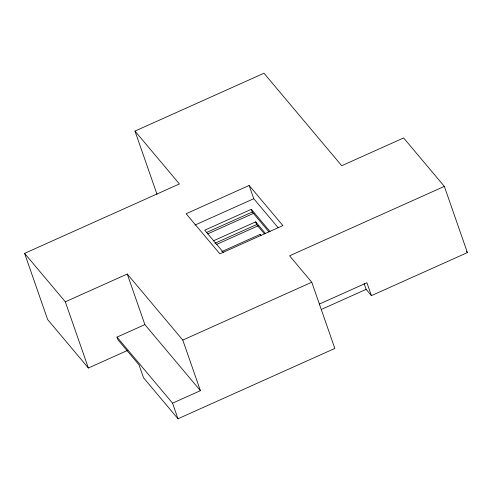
<?xml version="1.0" encoding="UTF-8"?>
<svg xmlns="http://www.w3.org/2000/svg" width="492" height="492" viewBox="0 0 492 492"><rect width="100%" height="100%" fill="white"/><g stroke="black" fill="none" stroke-linecap="round" stroke-linejoin="round"><path stroke-width="0.74" d="M157.046 194.414L134.986 131.081L263.983 73.228L341.725 165.718L403.631 137.951L444.344 186.394L467.4 252.593L371.405 295.649L366.116 289.358L364.123 283.62M127.348 350.532L88.369 368.01L47.656 319.566L24.6 253.368L179.414 183.934L134.986 131.081M249.155 185.466L186.136 213.731L219.85 253.841L282.875 225.576L249.155 185.466L253.767 198.707L278.201 227.771M194.943 225.084L253.767 198.707M270.034 231.578L251.307 209.303L204.74 230.188L223.46 252.47M206.376 232.593L252.255 212.021L269.007 231.953M207.722 233.878L253.94 213.153M24.6 253.368L65.319 301.805L127.262 274.026L182.784 340.077L200.398 390.666L172.551 403.157L117.028 337.1L144.876 324.609L200.398 390.666M213.282 240.883L255.68 221.867L265.539 233.589M214.924 243.288L256.627 224.58L264.512 233.958M216.302 244.555L258.312 225.711M221.824 251.572L260.059 234.426L261.043 235.6M444.344 186.394L289.573 255.809L311.774 282.224L334.831 348.428L177.987 418.772L143.553 377.807L139.058 364.904L117.969 339.818L117.028 337.1M182.784 340.077L311.774 282.224M319.326 304.087L366.915 282.746L371.405 295.649M321.331 309.443L366.116 289.358M466.416 251.424L467.4 252.593M251.307 209.303L252.255 212.021M255.68 221.867L256.627 224.58M260.059 234.426L260.532 235.785M172.551 403.157L177.987 418.772M127.262 274.026L144.876 324.609M65.319 301.805L88.369 368.01"/></g></svg>
